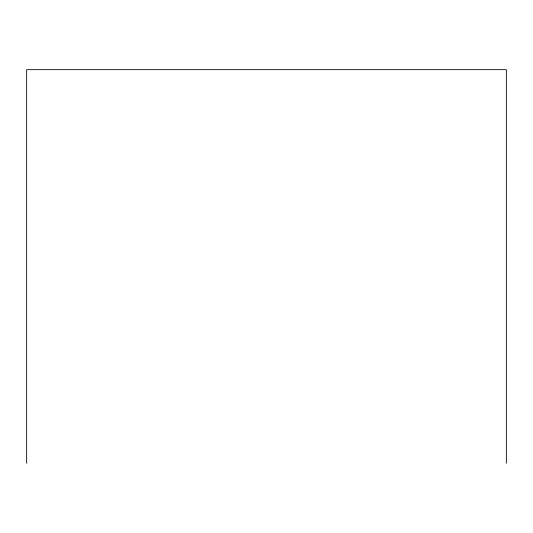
<?xml version="1.0" encoding="UTF-8"?>
<svg xmlns="http://www.w3.org/2000/svg" width="533" height="533" viewBox="0 0 533 533"><rect width="100%" height="100%" fill="white"/><g stroke="black" fill="none" stroke-linecap="round" stroke-linejoin="round"><path stroke-width="0.8" d="M506.35 463.33L506.35 69.67L26.65 69.67L26.65 463.33"/></g></svg>
